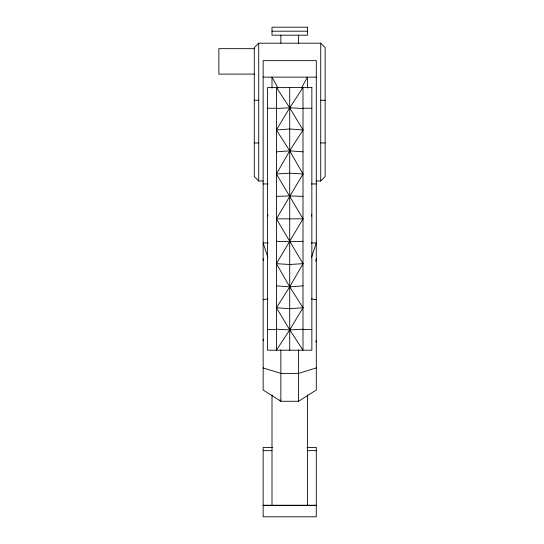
<?xml version="1.0" encoding="UTF-8"?>
<svg xmlns="http://www.w3.org/2000/svg" width="544" height="544" viewBox="0 0 544 544"><rect width="100%" height="100%" fill="white"/><g stroke="black" fill="none" stroke-linecap="round" stroke-linejoin="round"><path stroke-width="0.82" d="M315.758 261.27L316.288 258.794M267.573 216.199L267.94 214.554M315.88 342.108L316.288 340.456M311.528 257.414L316.288 242.937L311.222 242.937M301.39 88.142L307.428 77.132L307.428 88.155M276.427 174.012L289.714 150.824L303.001 129.968L289.714 107.8L276.427 87.496L276.427 350.2L289.714 329.888L303.001 307.727L289.714 286.872L276.427 263.684L303.001 218.844L276.427 174.012L289.714 173.203L303.001 174.012L276.427 218.844L303.001 263.684L289.714 286.872L276.427 307.727L289.714 329.888L303.001 350.2L303.001 87.496L289.714 107.8L276.427 129.968L289.714 150.824L303.001 174.012M316.288 181.009L320.715 181.009L325.142 176.582L325.142 47.62L320.715 43.194L258.713 43.194L254.286 47.62L254.286 176.582L258.713 181.009L263.14 181.009M298.574 401.268L316.288 390.021L316.288 60.656L263.14 60.656L263.14 390.021L280.86 401.268L298.574 401.268L298.574 349.84M316.288 367.914L298.574 373.408L280.86 373.408L263.14 367.914M263.14 299.69L267.974 298.901M276.427 151.837L289.714 150.824L303.001 151.837M303.001 285.852L289.714 286.872L276.427 285.852M276.427 129.968L289.714 128.969L303.001 129.968M303.001 307.727L289.714 308.727L276.427 307.727M303.001 263.684L289.714 264.486L276.427 263.684M276.427 108.487L289.714 107.8L303.001 108.487M303.001 329.208L289.714 329.888L276.427 329.208M276.427 196.377L289.714 195.935L303.001 196.377M303.001 241.312L289.714 241.754L276.427 241.312M272 31.198L307.428 31.198M254.286 48.674L218.858 48.674L218.858 74.1L254.286 74.1M263.14 77.132L316.288 77.132M254.286 100.246L258.713 100.246M320.715 100.246L325.142 100.246M267.573 108.222L276.427 108.222M303.001 108.222L311.855 108.222M254.286 142.936L258.713 142.936M320.715 142.936L325.142 142.936M263.14 183.954L267.974 183.954M311.454 183.954L316.288 183.954M276.427 218.844L303.001 218.844M268.206 242.937L263.14 242.937L267.9 257.414M267.573 329.474L276.427 329.474M303.001 329.474L311.855 329.474M272.422 447.44L263.14 447.44L263.14 516.8L316.288 516.8L316.288 447.44L307.006 447.44M263.14 450.656L272 450.656M307.428 450.656L316.288 450.656M263.14 505.233L316.288 505.233M263.14 505.492L316.288 505.492M311.454 298.901L316.288 299.69M279.949 399.874L280.86 401.268L280.86 349.84M278.038 88.142L272 77.132L272 88.155M263.14 339.225L263.527 340.857M311.488 214.554L311.855 216.199M263.14 258.794L263.493 260.447M320.715 43.194L320.715 181.009M307.428 394.849L307.428 505.233M298.574 35.197L298.574 43.194M289.714 87.496L289.714 350.2M280.86 35.197L280.86 43.194M272 394.849L272 505.233M258.713 43.194L258.713 181.009M307.428 27.2L272 27.2L272 35.197L307.428 35.197L307.428 27.2M311.855 87.496L267.573 87.496L267.573 350.2L311.855 350.2L311.855 87.496"/></g></svg>
